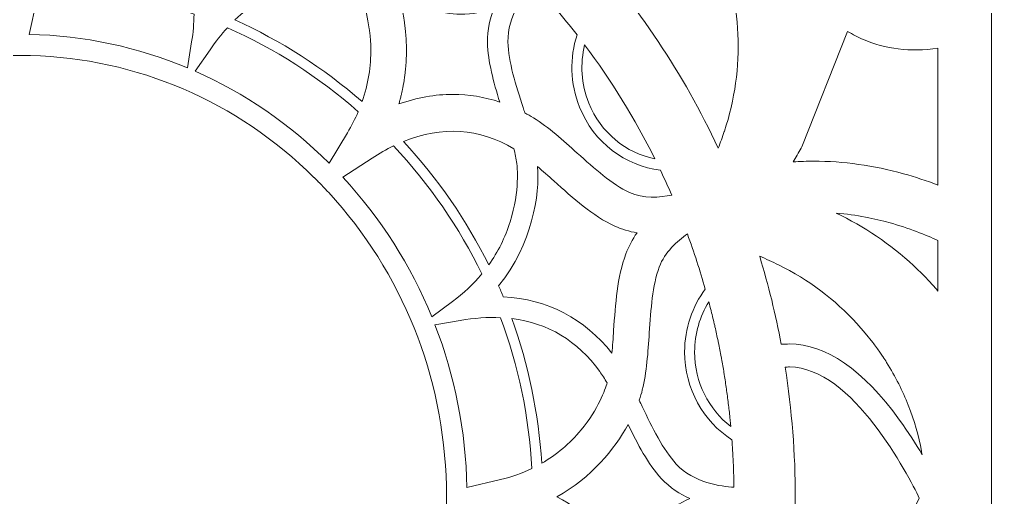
# Model space of a CAD drawing. Header units: millimetres. Extents: x -965 to 732, y -534 to 696.
# Drawn here: x 541.6 to 732, y 505 to 598.7 of the extents above; entities that cross this region are included whole.
import ezdxf

# ---------------------------------------------------------------- set-up
doc = ezdxf.new("R2010")
doc.units = ezdxf.units.MM
doc.header["$MEASUREMENT"] = 0
doc.layers.add('Layer 6', color=7, linetype='Continuous')

msp = doc.modelspace()

# ---------------------------------------------------------------- linework, layer by layer
at = {"layer": 'Layer 6', "lineweight": 0}
msp.add_lwpolyline([(351.0864273929942, 695.5072882605359), (351.0864273929942, 314.5886372062228), (732.004970811036, 314.5886372062228), (732.004970811036, 695.5072882605359), (351.0864273929942, 695.5072882605359)], dxfattribs=at)
for points, knots in [([(679.6644658022285, 576.7756976899832), (679.6644658022285, 576.7756976899832), (679.6496550512711, 576.7322126363046), (679.6496550512711, 576.7322126363046), (679.2931637201062, 575.6492195271057), (678.8943067524802, 574.5619209670427), (678.4561840730169, 573.478325094727), (671.6440997231132, 588.0601982837276), (662.7240666323916, 601.3903907988508), (651.8934466682603, 613.2033424310877), (651.8934466682603, 613.2033424310877), (660.6317897327109, 616.1179604449363), (660.6317897327109, 616.1179604449363), (666.330742817398, 618.0185586723542), (671.8161455394563, 617.8302382517601), (677.3724159826647, 615.5498131495177), (677.6035325848011, 615.0676026532516), (677.8312048262528, 614.5811728151407), (678.0507828200872, 614.0855293121945), (679.2607867296406, 611.3656898952347), (680.2599957651147, 608.3697849691563), (681.017066244251, 605.1939121971532), (681.1190193206016, 604.7494174504182), (681.2089171345493, 604.3026838692364), (681.2995038206342, 603.85474476181), (681.2995038206342, 603.85474476181), (681.3246476536519, 603.7287672696639), (681.3246476536519, 603.7287672696639), (681.3852684017538, 603.4280745816355), (681.4458891498562, 603.127295784591), (681.5089209504413, 602.8267753145951), (681.572986059231, 602.457281521835), (681.6291291384364, 602.0860655487286), (681.686994397988, 601.7059803468525), (681.686994397988, 601.7059803468525), (681.6928498111585, 601.6682645973244), (681.6928498111585, 601.6682645973244), (681.75278168712, 601.27577969697), (681.8130579991536, 600.8832947966191), (681.8791897243583, 600.4911543323367), (681.8791897243583, 600.4911543323367), (682.1526719629512, 598.1525195344714), (682.1526719629512, 598.1525195344714), (682.1526719629512, 598.1525195344714), (682.3152457874073, 595.7782356034892), (682.3152457874073, 595.7782356034892), (682.6076720097858, 589.3675914917227), (681.7159270277651, 582.9744275104479), (679.6644658022285, 576.7756976899832)], [0, 0, 0, 0, 1, 1, 1, 2, 2, 2, 3, 3, 3, 4, 4, 4, 5, 5, 5, 6, 6, 6, 7, 7, 7, 8, 8, 8, 9, 9, 9, 10, 10, 10, 11, 11, 11, 12, 12, 12, 13, 13, 13, 14, 14, 14, 15, 15, 15, 16, 16, 16, 16]), ([(608.7071912769292, 582.5861619519382), (601.1332143429271, 589.166268609533), (592.7437850161357, 594.5291382001301), (583.780180762716, 598.5813424400765), (589.843633317172, 604.4935014513296), (596.9741488126454, 606.8799267537308), (605.0561689480717, 605.6808586893648), (605.8835043852345, 605.5581533398669), (606.741494632516, 605.3721578627355), (607.6206676980263, 605.1483605270604), (608.1486020824184, 604.1225438052759), (609.4962943104598, 601.1805431239595), (610.1052572800293, 596.8457290895939), (610.1069794603709, 596.8332432821031), (610.1087016407171, 596.8208435836251), (610.1104238210588, 596.8082716671146), (610.1517561493107, 596.511798320931), (610.189471898839, 596.2087806894398), (610.2232266335781, 595.8994770996934), (610.2258099040932, 595.8763137740671), (610.2280487385433, 595.852719903359), (610.2306320090584, 595.8294704687164), (610.2638700896929, 595.5187030256764), (610.2937499186594, 595.2025107145543), (610.3184632065918, 594.8792574640239), (610.34946245278, 594.4767839176776), (610.372367451351, 594.0753436795401), (610.3876948564123, 593.6750228586205), (610.3954446679576, 593.4685334354012), (610.3954446679576, 593.2631634294031), (610.3990612466812, 593.0572767692973), (610.463212464488, 589.4702334402135), (609.8967012403956, 585.9697296734023), (608.7071912769292, 582.5861619519382)], [0, 0, 0, 0, 1, 1, 1, 2, 2, 2, 3, 3, 3, 4, 4, 4, 5, 5, 5, 6, 6, 6, 7, 7, 7, 8, 8, 8, 9, 9, 9, 10, 10, 10, 11, 11, 11, 11]), ([(651.2847420257469, 581.5167740674551), (654.098569434973, 574.5061223239094), (660.3050921214895, 569.9922876428044), (667.1323747129321, 569.1451471316909), (667.9015435089815, 567.5327557848068), (668.6486683966289, 565.9068453222235), (669.3616941134727, 564.2606992406003), (667.0081624556343, 563.7945911305487), (663.7763188224546, 563.5565858070366), (661.0542405710448, 564.8081803718945), (657.6729116840235, 566.362964786276), (654.2082292683657, 569.4845888774522), (650.8561774471902, 572.5046904373555), (648.0748561919521, 575.0108072736584), (645.199159453873, 577.6023442550122), (642.2494089610082, 579.4052948569373), (641.6926280558588, 579.7455976928713), (641.1313694818124, 580.0640288384403), (640.5668387651145, 580.3666159248468), (640.4535192984952, 580.7190601322071), (640.3401998318719, 581.0715043395637), (640.2268803652487, 581.4219680395291), (638.8143480472639, 585.7946700414553), (637.3539391157204, 590.3160823160732), (637.2616302492933, 594.2852774634475), (637.1445219859139, 599.3031943311773), (640.577516283247, 603.8659389340467), (642.1972268965914, 605.733212971814), (645.2262622670332, 602.4950833803824), (648.0912169052193, 599.1267569549601), (650.7982691331297, 595.6421833563276), (649.3646616331878, 591.1800140855348), (649.4086418137159, 586.1910298475822), (651.2847420257469, 581.5167740674551)], [0, 0, 0, 0, 1, 1, 1, 2, 2, 2, 3, 3, 3, 4, 4, 4, 5, 5, 5, 6, 6, 6, 7, 7, 7, 8, 8, 8, 9, 9, 9, 10, 10, 10, 11, 11, 11, 11]), ([(575.7706644197688, 599.6775102289063), (575.7579202852219, 597.9090893428736), (575.6065406330029, 596.1113913909987), (575.307225689248, 594.2857941175521), (575.307225689248, 594.2857941175521), (574.4717960044723, 589.1890013900714), (574.4717960044723, 589.1890013900714), (564.7261711841888, 593.2689327335538), (554.2577257463578, 595.5163780822136), (543.4643048776535, 595.7544695147456), (543.4643048776535, 595.7544695147456), (544.9789624900283, 602.5672427367862), (544.9789624900283, 602.5672427367862), (545.2066347314761, 603.5908206241277), (545.4635840387732, 604.5784910512959), (545.7463660512251, 605.5342150330875), (556.1258608742977, 605.1105586685126), (566.2251569554335, 603.1229903337336), (575.7706644197688, 599.6775102289063)], [0, 0, 0, 0, 1, 1, 1, 2, 2, 2, 3, 3, 3, 4, 4, 4, 5, 5, 5, 6, 6, 6, 6]), ([(617.3737194210416, 593.3312756619983), (617.3680362259068, 593.6360154738353), (617.3587364520517, 593.9381720151537), (617.3461645355412, 594.2380897220287), (617.3423757387851, 594.3248876113536), (617.3399646863026, 594.4125465908547), (617.3358314534776, 594.4989139350952), (617.3170596877316, 594.8823573886432), (617.2934658170204, 595.2620981544476), (617.2640165331426, 595.6368445972616), (617.2595388642457, 595.6936765486073), (617.2535112330459, 595.7492168646955), (617.248861346117, 595.8057904889889), (617.2228564229225, 596.1185384394232), (617.1934071390448, 596.4280142472056), (617.1605134944784, 596.7343901303684), (617.1479415779679, 596.8508095216077), (617.1345085712885, 596.9660233866091), (617.1210755646052, 597.0814955786626), (617.0916262807268, 597.3331061268901), (617.060024271418, 597.5822195136158), (617.0262695366789, 597.8291801749211), (617.0103393685004, 597.9461162202648), (616.995011963439, 598.0633967016767), (616.9781345960711, 598.1791272207824), (616.9350800874736, 598.4739644956403), (616.889097872296, 598.7652713007936), (616.8401879505313, 599.0529615272267), (616.8191773503391, 599.1773029480506), (616.7969612239015, 599.299922188529), (616.7749173155, 599.4228858650756), (616.7315183708376, 599.6641633312428), (616.6869138999335, 599.903804726077), (616.639726158515, 600.1397434331819), (616.6078658221539, 600.2994756600707), (616.5744555234837, 600.4561940713563), (616.5408730067803, 600.6133430277267), (616.5084960163153, 600.7651532250345), (616.4757745897848, 600.9159301141332), (616.44184763701, 601.0653292589583), (616.4018930530355, 601.2421971802669), (616.3615940329888, 601.4179456843474), (616.3197450506361, 601.5913692449717), (616.2955484168045, 601.6918584680357), (616.2703184747676, 601.7901949656657), (616.2453468597822, 601.8894786624849), (616.2036700954621, 602.0566162648504), (616.1635432934519, 602.2272843369204), (616.1201443487888, 602.3910636876178), (620.0713427115708, 601.033124486529), (624.1026224603407, 599.7864381356526), (627.9680562420032, 599.6789740821998), (630.3405318836232, 599.613531229136), (632.5834995633898, 600.1766842015566), (634.5746844768928, 601.0161610101413), (633.7576821217942, 598.9591888075063), (633.2062399757107, 596.641736827866), (633.2634163631215, 594.1854771125238), (633.3524530868964, 590.3709337600208), (634.4431098986281, 586.3973470527695), (635.6732633182048, 582.487653236272), (632.670469670751, 583.4916843767074), (629.588283509452, 583.9968859805608), (626.4597706969033, 583.9968859805608), (622.9837218909729, 583.9968859805608), (619.450496697631, 583.3756094215366), (615.9086606025686, 582.1315924501915), (615.9754811999097, 582.3641729056209), (616.0317964971508, 582.5944284175877), (616.0935366624783, 582.8258894557958), (616.1347828817105, 582.9800245965661), (616.1774929542358, 583.1345041734016), (616.2165864480409, 583.2882087690874), (616.2772071961433, 583.5275057278571), (616.3338669294533, 583.7655971603887), (616.3893211365249, 584.0036885929203), (616.4354755697387, 584.2018254414738), (616.4798217135938, 584.3994456359266), (616.5226178951351, 584.5966352852913), (616.5687723283489, 584.8108745200559), (616.6150989795985, 585.0249415367919), (616.6572923980194, 585.2379752453187), (616.709646680472, 585.5016410559597), (616.7566622038587, 585.7635846862512), (616.8028166370719, 586.0254422075229), (616.8389824242904, 586.2309844315567), (616.8753204295439, 586.4364405465745), (616.907869638042, 586.6408633533833), (616.9619461008401, 586.9801328811125), (617.0117171127745, 587.3179385555479), (617.0559771476096, 587.6538498316089), (617.0764710937011, 587.8092766076368), (617.0938651151737, 587.9634117484038), (617.1122063358349, 588.1181496522948), (617.1446694353164, 588.390340255634), (617.1744631552631, 588.6614114417482), (617.2006402964894, 588.9311909926048), (617.2151066113779, 589.0788679570805), (617.2292284901976, 589.2263727035308), (617.2418004067049, 589.3733607958769), (617.268838638104, 589.6894669979757), (617.2912269825741, 590.0033343656389), (617.3101709663558, 590.3156517709849), (617.3155097254217, 590.4048607127959), (617.3229151008989, 590.4948446357603), (617.3276510968443, 590.5837091414957), (617.3492644601608, 590.9871298870345), (617.3637307750462, 591.3869340538495), (617.3725138948, 591.7835521870253), (617.3745805112144, 591.8761193805044), (617.3744082931787, 591.9674810477422), (617.3757860374521, 592.0597038051532), (617.3802637063492, 592.3703851391733), (617.3814692325869, 592.6789137477667), (617.378541526003, 592.9850313038772), (617.3775082177976, 593.1008479319993), (617.3757860374521, 593.2161479060132), (617.3737194210416, 593.3312756619983)], [0, 0, 0, 0, 1, 1, 1, 2, 2, 2, 3, 3, 3, 4, 4, 4, 5, 5, 5, 6, 6, 6, 7, 7, 7, 8, 8, 8, 9, 9, 9, 10, 10, 10, 11, 11, 11, 12, 12, 12, 13, 13, 13, 14, 14, 14, 15, 15, 15, 16, 16, 16, 17, 17, 17, 18, 18, 18, 19, 19, 19, 20, 20, 20, 21, 21, 21, 22, 22, 22, 23, 23, 23, 24, 24, 24, 25, 25, 25, 26, 26, 26, 27, 27, 27, 28, 28, 28, 29, 29, 29, 30, 30, 30, 31, 31, 31, 32, 32, 32, 33, 33, 33, 34, 34, 34, 35, 35, 35, 36, 36, 36, 37, 37, 37, 38, 38, 38, 39, 39, 39, 39]), ([(576.0012643678, 588.5302674085683), (576.0012643678, 588.5302674085683), (578.9058937356568, 592.7378123155265), (578.9058937356568, 592.7378123155265), (579.9964644383687, 594.3174822358768), (581.1311229578827, 595.7567083491886), (582.3088359859909, 597.055060110384), (591.5551361428427, 592.9547209298263), (600.1837763193911, 587.4289330787049), (607.931693468115, 580.602382413912), (607.3338385617667, 579.2124967674462), (606.6298973462384, 577.8436217211762), (605.8159949157563, 576.4987710906986), (605.8159949157563, 576.4987710906986), (602.2216323202119, 570.5588849759166), (602.2216323202119, 570.5588849759166), (594.4795705846508, 578.2409287264923), (585.6081029796289, 584.2852650791306), (576.0012643678, 588.5302674085683)], [0, 0, 0, 0, 1, 1, 1, 2, 2, 2, 3, 3, 3, 4, 4, 4, 5, 5, 5, 6, 6, 6, 6]), ([(721.5072483073629, 566.224243159587), (719.2869272991143, 567.0787029371612), (717.0251017445826, 567.8300902211635), (714.7564735776942, 568.4602360089577), (708.8965827398774, 570.0880408699194), (702.9788266425057, 570.9134819087035), (697.1675012903853, 570.9134819087035), (695.8233395320483, 570.9134819087035), (694.4780583564857, 570.8628498065968), (693.1422491728183, 570.7718325754275), (693.6802583122217, 571.6629747943277), (694.2096565499031, 572.5652250764414), (694.7214024390637, 573.48960537598), (694.7602376058171, 573.559525897937), (694.8001921897949, 573.6281547846331), (694.8387690294959, 573.6982475246299), (694.8387690294959, 573.6982475246299), (703.7835154081461, 596.3411302488574), (703.7835154081461, 596.3411302488574), (704.8508366762181, 595.7241591406943), (705.8936168743904, 595.1876999636007), (706.9350193282854, 594.7248639962011), (711.1162148759851, 592.8664591872075), (716.0397562608772, 592.2792817989878), (721.5072483073629, 593.0321329362763), (721.5072483073629, 593.0321329362763), (721.5072483073629, 566.224243159587), (721.5072483073629, 566.224243159587)], [0, 0, 0, 0, 1, 1, 1, 2, 2, 2, 3, 3, 3, 4, 4, 4, 5, 5, 5, 6, 6, 6, 7, 7, 7, 8, 8, 8, 9, 9, 9, 9]), ([(652.2906675645604, 593.6949140415916), (657.5311331872213, 586.7069089695644), (662.1229826378968, 579.2486625546678), (666.0441720081894, 571.3741651506693), (660.4294981240745, 572.5188984251956), (655.4503733685879, 576.438322560636), (653.1005013439794, 582.2929607484064), (651.5937657611863, 586.0469694618236), (651.399632981931, 590.0271865633986), (652.2906675645604, 593.6949140415916)], [0, 0, 0, 0, 1, 1, 1, 2, 2, 2, 3, 3, 3, 3]), ([(601.4011856044216, 444.5225803681136), (601.4011856044216, 444.5225803681136), (601.3915629217498, 444.5288663263689), (601.3915629217498, 444.5288663263689), (600.9506632264834, 444.0623276712322), (600.5047907354747, 443.6010416661424), (600.0538808669586, 443.1449222020894), (600.0538808669586, 443.1449222020894), (600.0599515526718, 443.1348474470817), (600.0599515526718, 443.1348474470817), (599.8150144532738, 442.8870256956066), (599.5653413579308, 442.6459204474716), (599.317993206054, 442.4015430566883), (599.3012234749535, 442.3850101253889), (599.284453743857, 442.36839108507), (599.2676624855056, 442.3518581537706), (584.1649804332866, 427.4540509806998), (564.6000430012582, 419.0490359217983), (543.7443098743023, 418.4961299224181), (543.7143008818098, 418.4953549412651), (543.6842703620663, 418.4947521781407), (543.6542398423221, 418.4939771969878), (543.2842509227089, 418.4845913141167), (542.9148432389646, 418.4715027435016), (542.5440578109431, 418.4670250746085), (542.5440578109431, 418.4670250746085), (542.5413023223922, 418.4794247730795), (542.5413023223922, 418.4794247730795), (542.2093520611239, 418.4753776492778), (541.8785857988452, 418.4663362024714), (541.5457313928978, 418.4663362024714), (541.2284411918054, 418.4663362024714), (540.9131530253624, 418.4751193222256), (540.5967023871912, 418.4787359009459), (540.5967023871912, 418.4787359009459), (540.5939468986403, 418.4663362024714), (540.5939468986403, 418.4663362024714), (540.2011821439824, 418.4708138713646), (539.8098597153628, 418.4841607690284), (539.4179775781292, 418.4942355240401), (539.3998085755037, 418.4946660691281), (539.3816180456196, 418.495010505193), (539.3634490429947, 418.4955271592976), (518.5034104651744, 419.0444721438851), (498.9339523097504, 427.4486261126174), (483.8279981148753, 442.3478110299619), (483.8089680220777, 442.3664966866917), (483.7900025110406, 442.3852684524412), (483.7709939454971, 442.4040402181872), (483.5342587299878, 442.6379984178906), (483.2951124619958, 442.8684261478931), (483.0605945536785, 443.1054842722194), (483.0605945536785, 443.1054842722194), (483.0666652393911, 443.1155590272311), (483.0666652393911, 443.1155590272311), (482.6119235196088, 443.5750367429557), (482.1622837590948, 444.0398532177461), (481.7177459578538, 444.5099223425833), (481.7177459578538, 444.5099223425833), (481.7080371661655, 444.5036363843316), (481.7080371661655, 444.5036363843316), (481.4643271202638, 444.761274563766), (481.2272905231926, 445.023820957178), (480.987067892489, 445.284042407124), (480.9713960513589, 445.3010058835079), (480.9556596284675, 445.3179693598988), (480.939987787338, 445.3350189453025), (466.5379102262332, 460.9590695693512), (458.4123619826178, 481.2001995861198), (457.8784645487845, 502.7765360234282), (457.8776895676315, 502.8072769425713), (457.877172913527, 502.838017861707), (457.8764194596249, 502.8688448898589), (457.8668398314633, 503.2724378534268), (457.8540741696649, 503.6755141628971), (457.8498117733138, 504.0800543256543), (457.8498117733138, 504.0800543256543), (457.8615656541618, 504.0828959232213), (457.8615656541618, 504.0828959232213), (457.8581643479835, 504.404685320462), (457.8497687188081, 504.7252691914613), (457.8497687188081, 505.0479196788712), (457.8497687188081, 505.3698812941444), (457.8581643479835, 505.6897762930031), (457.861544126907, 506.0109629271269), (457.861544126907, 506.0109629271269), (457.8497687188081, 506.0137184156706), (457.8497687188081, 506.0137184156706), (457.8540311151585, 506.4197224317246), (457.8668398314633, 506.8243487035012), (457.8764625141351, 507.2294055203661), (457.877172913527, 507.2588548042443), (457.8776680403761, 507.2883040881227), (457.8783999670234, 507.3176672629846), (458.4119314375297, 528.8961564257237), (466.538706734641, 549.1393530589063), (480.9431092392124, 564.7643508821438), (480.9563915551148, 564.7788171970292), (480.9697815072847, 564.793197402905), (480.983063823187, 564.8075776087705), (481.224104489557, 565.0686601488964), (481.4619375950367, 565.3321537414938), (481.7064872038557, 565.5906530110975), (481.7064872038557, 565.5906530110975), (481.7162390500536, 565.5843670528458), (481.7162390500536, 565.5843670528458), (482.1609490693309, 566.0546083957222), (482.6107395206225, 566.519597088542), (483.0656534584373, 566.9793331313258), (483.0656534584373, 566.9793331313258), (483.0595612454732, 566.9894078863372), (483.0595612454732, 566.9894078863372), (483.295779806878, 567.2282743000221), (483.5366482552124, 567.4604242103669), (483.7751056510672, 567.6960184813964), (483.791444837079, 567.7121208676108), (483.8077409685813, 567.7282232538257), (483.8240801545931, 567.7443256400401), (498.9306371125848, 582.6458355008477), (518.5016452303224, 591.051367213857), (539.3634059884845, 591.6003983074576), (539.3815749911132, 591.6008288525459), (539.3997870482483, 591.6011732886176), (539.4179560508737, 591.6016899427151), (539.8096659700717, 591.6117646977303), (540.2008377079135, 591.6250254863776), (540.5934302445357, 591.629503155271), (540.5934302445357, 591.629503155271), (540.5961857330865, 591.617103456793), (540.5961857330865, 591.617103456793), (540.9128085892935, 591.6207200355134), (541.2282689737729, 591.629503155271), (541.5457313928978, 591.629503155271), (541.878736489626, 591.629503155271), (542.2096534426857, 591.6204617084682), (542.5417328674802, 591.6165006936757), (542.5417328674802, 591.6165006936757), (542.5444883560278, 591.6289003921466), (542.5444883560278, 591.6289003921466), (542.9176633092773, 591.624422723257), (543.2894820455041, 591.6113341526456), (543.6618604903413, 591.6017760517384), (543.6874779229566, 591.6011732886176), (543.7131168828236, 591.6006566345098), (543.7387127881841, 591.5999677623767), (564.5968784948774, 591.0483533982574), (584.1641193431138, 582.6429939032804), (599.2682437213713, 567.7434645498709), (599.284647489145, 567.7273621636562), (599.3009866751568, 567.7110875594055), (599.3173689156781, 567.6949851731908), (599.5651691398945, 567.4500911283034), (599.815272780326, 567.2086414441034), (600.0606404248082, 566.9603030385206), (600.0606404248082, 566.9603030385206), (600.0545697390957, 566.9503143925322), (600.0545697390957, 566.9503143925322), (600.5056948801544, 566.4939366014235), (600.9517611164537, 566.0323922692849), (601.3928545570107, 565.565681396116), (601.3928545570107, 565.565681396116), (601.4024772396792, 565.5718812453515), (601.4024772396792, 565.5718812453515), (601.63736111132, 565.323456730756), (601.8657006976534, 565.0701240021825), (602.0973554811492, 564.8192884351115), (602.1177417909694, 564.7972445267101), (602.138149628045, 564.7752006183088), (602.1584928833555, 564.7530706008909), (616.55540390343, 549.1308282662045), (624.6784765128018, 528.8939175912806), (625.212869073481, 507.32240325893), (625.213708636399, 507.2886485241909), (625.2142898722647, 507.2547215714161), (625.2150863806731, 507.2207946186445), (625.2246875360901, 506.8149628206301), (625.2374531978879, 506.4096476767164), (625.2416725397326, 506.0027825704933), (625.2416725397326, 506.0027825704933), (625.230026295156, 506.0000270819421), (625.230026295156, 506.0000270819421), (625.2333414923178, 505.6825431355624), (625.2416725397326, 505.3662647154237), (625.2416725397326, 505.0479196788712), (625.2416725397326, 504.728971879198), (625.2333414923178, 504.4120045869225), (625.2300047679012, 504.0938317684057), (625.2300047679012, 504.0938317684057), (625.2416725397326, 504.0909901708387), (625.2416725397326, 504.0909901708387), (625.2374316706363, 503.6842111736314), (625.2246875360901, 503.278896029718), (625.2150648534215, 502.8729781226835), (625.2142683450099, 502.8402566961536), (625.2137301636537, 502.8073630515872), (625.2129121279912, 502.7746416250537), (624.6787348398502, 481.2023523115466), (616.5554254306854, 460.9648388735055), (602.1579116474899, 445.3421659937308), (602.1379343555028, 445.3204665213941), (602.1179140090056, 445.2988531580846), (602.0979151897601, 445.2771536857514), (601.8656576431478, 445.0256292465401), (601.6366937664384, 444.7716937548423), (601.4011856044216, 444.5225803681136)], [0, 0, 0, 0, 1, 1, 1, 2, 2, 2, 3, 3, 3, 4, 4, 4, 5, 5, 5, 6, 6, 6, 7, 7, 7, 8, 8, 8, 9, 9, 9, 10, 10, 10, 11, 11, 11, 12, 12, 12, 13, 13, 13, 14, 14, 14, 15, 15, 15, 16, 16, 16, 17, 17, 17, 18, 18, 18, 19, 19, 19, 20, 20, 20, 21, 21, 21, 22, 22, 22, 23, 23, 23, 24, 24, 24, 25, 25, 25, 26, 26, 26, 27, 27, 27, 28, 28, 28, 29, 29, 29, 30, 30, 30, 31, 31, 31, 32, 32, 32, 33, 33, 33, 34, 34, 34, 35, 35, 35, 36, 36, 36, 37, 37, 37, 38, 38, 38, 39, 39, 39, 40, 40, 40, 41, 41, 41, 42, 42, 42, 43, 43, 43, 44, 44, 44, 45, 45, 45, 46, 46, 46, 47, 47, 47, 48, 48, 48, 49, 49, 49, 50, 50, 50, 51, 51, 51, 52, 52, 52, 53, 53, 53, 54, 54, 54, 55, 55, 55, 56, 56, 56, 57, 57, 57, 58, 58, 58, 59, 59, 59, 60, 60, 60, 61, 61, 61, 62, 62, 62, 63, 63, 63, 64, 64, 64, 65, 65, 65, 66, 66, 66, 67, 67, 67, 68, 68, 68, 68]), ([(638.4470069799308, 573.3148901801013), (638.682084596859, 572.3365195267879), (638.8765187576762, 571.3833788155117), (639.001032396532, 570.4668344365382), (639.0716417906266, 569.9475970628844), (639.6344503269822, 565.2163371133753), (637.696653004137, 559.0626423089066), (636.7260321623693, 555.9801978205517), (635.3236607084125, 553.154530421462), (633.5083104080131, 550.5982120281403), (629.1767685162996, 559.3231220859042), (623.5695215349191, 567.4537077070237), (616.7857670516682, 574.7618661049584), (624.3724881202133, 577.866010065646), (631.6344920849385, 577.3872439300712), (638.4470069799308, 573.3148901801013)], [0, 0, 0, 0, 1, 1, 1, 2, 2, 2, 3, 3, 3, 4, 4, 4, 5, 5, 5, 5]), ([(632.1464101921355, 548.8278967437296), (630.5071528318883, 546.8507476000271), (628.5980298117648, 545.0533079752012), (626.4163717522371, 543.4511636013647), (626.4163717522371, 543.4511636013647), (622.3416930588046, 540.4585308179417), (622.3416930588046, 540.4585308179417), (618.2379095175626, 550.4759372237309), (612.3694077780237, 559.725423414218), (604.8965228302027, 567.7910828363745), (604.8965228302027, 567.7910828363745), (610.6387887505389, 571.5097007437264), (610.6387887505389, 571.5097007437264), (612.0554543013485, 572.4271062128727), (613.4619589881296, 573.2207730243089), (614.8583028108835, 573.89862320763), (621.9475720871247, 566.361500932986), (627.7464116317543, 557.9151535458291), (632.1464101921355, 548.8278967437296)], [0, 0, 0, 0, 1, 1, 1, 2, 2, 2, 3, 3, 3, 4, 4, 4, 5, 5, 5, 6, 6, 6, 6]), ([(643.0824275933045, 569.8587325571419), (644.1188357242056, 568.9718096800825), (645.1762544552982, 568.021510566377), (646.2593336735171, 567.0454648565267), (650.0002538163224, 563.6748995966576), (653.868615304568, 560.1896371258882), (658.2116096955671, 558.192338472166), (659.5555992358684, 557.574506273823), (661.008775009968, 557.1390529738976), (662.5549485226311, 556.8896812601131), (661.632548730491, 555.5812547439095), (660.9026887007893, 554.2099686451608), (660.3750126434495, 552.7902892787479), (658.6693652309461, 548.2025730608935), (658.3163182604691, 542.9095378832374), (657.974637680257, 537.7866541235505), (657.8718235137337, 536.2394473026783), (657.7690093472073, 534.7332283739894), (657.6341626262905, 533.2931411705049), (652.2749096144137, 540.1132336590061), (645.0310746523178, 543.8660368461855), (636.3465497236131, 544.3724439762801), (636.0524013208923, 545.0815517328415), (635.7492975803813, 545.7868706926429), (635.4390467914462, 546.4890897278282), (642.1092234810254, 554.8082540965942), (643.4807679068265, 564.4075151149103), (643.0824275933045, 569.8587325571419)], [0, 0, 0, 0, 1, 1, 1, 2, 2, 2, 3, 3, 3, 4, 4, 4, 5, 5, 5, 6, 6, 6, 7, 7, 7, 8, 8, 8, 9, 9, 9, 9]), ([(721.5072483073629, 545.4942722522319), (721.4056396670768, 545.6146526582634), (721.3054087710653, 545.7336553200175), (721.2062111832657, 545.8505052563485), (721.1652232910827, 545.8999318322138), (721.1228576546255, 545.9484973179065), (721.0897917920234, 545.9846631051282), (720.617914377821, 546.5063115312682), (720.1381149340406, 547.0206406909439), (719.6617598509449, 547.5301477456582), (719.6617598509449, 547.5301477456582), (719.0445304157256, 548.1929288509699), (719.0445304157256, 548.1929288509699), (718.9959649300297, 548.2447664793182), (718.9467105721968, 548.2949680363366), (718.9019338832564, 548.3390558531394), (718.9019338832564, 548.3390558531394), (716.7936407063742, 550.4024001230497), (716.7936407063742, 550.4024001230497), (716.7936407063742, 550.4024001230497), (716.7151092826991, 550.4770566409524), (716.7151092826991, 550.4770566409524), (712.1980885679585, 554.6600604780103), (707.0326669537823, 558.1466145840337), (701.5335728979878, 560.7586455114796), (705.6784304404333, 560.4105067549766), (709.2696931113618, 559.6294979690672), (711.9114316497339, 558.8988629582087), (715.853674674729, 557.8085505825494), (719.181013207972, 556.453108542956), (721.5072483073629, 555.3803624068048), (721.5072483073629, 555.3803624068048), (721.5072483073629, 545.4942722522319), (721.5072483073629, 545.4942722522319)], [0, 0, 0, 0, 1, 1, 1, 2, 2, 2, 3, 3, 3, 4, 4, 4, 5, 5, 5, 6, 6, 6, 7, 7, 7, 8, 8, 8, 9, 9, 9, 10, 10, 10, 11, 11, 11, 11]), ([(671.8733434541257, 533.5512098950237), (671.8733434541257, 526.3011750836853), (675.5802505351403, 519.9342743526565), (681.1377265045865, 516.3466282604484), (681.207668553802, 515.4036484132001), (681.2709156269259, 514.4594630397103), (681.3231838003619, 513.5132971588264), (681.3251643077565, 513.47670082652), (681.3272309241671, 513.4400183851975), (681.329125322549, 513.4034220528911), (681.3856128378226, 512.3685638843001), (681.4319394890722, 511.332069644387), (681.4672441861211, 510.2937671151082), (681.4679330582576, 510.2755981124795), (681.4684497123583, 510.257429109854), (681.4690524754794, 510.2392601072253), (681.5046154995799, 509.1839941015626), (681.5297593325978, 508.1270059155541), (681.5435367753493, 507.0683816582163), (679.128695497272, 507.2041755783289), (673.5996355034983, 507.9240469620354), (670.2424171412933, 511.5894494967621), (667.6026591103146, 514.4712599750642), (665.5563644258083, 518.7426116637605), (663.5775792107801, 522.8731751093532), (663.3797006892788, 523.2861539557958), (663.1809610776043, 523.7008549825841), (662.9810159396886, 524.1155560093689), (663.2336597961256, 524.8340496488049), (663.4363604225889, 525.5061305279718), (663.5875678567754, 526.1143185163809), (664.4414248712328, 529.549896084236), (664.7035407195568, 533.4843031886663), (664.957045666166, 537.2936800001356), (665.2625604591562, 541.8783824023869), (665.5787527702785, 546.6192865618193), (666.906898251417, 550.1913469219171), (667.9777499891936, 553.071779655942), (670.4280681823523, 555.2742760976295), (672.4123643744828, 556.6710504654677), (673.725892849952, 553.1134564202624), (674.8964157751257, 549.512807866459), (675.9280879100808, 545.8749602172288), (673.3869677582952, 542.4560877987159), (671.8733434541257, 538.183272256726), (671.8733434541257, 533.5512098950237)], [0, 0, 0, 0, 1, 1, 1, 2, 2, 2, 3, 3, 3, 4, 4, 4, 5, 5, 5, 6, 6, 6, 7, 7, 7, 8, 8, 8, 9, 9, 9, 10, 10, 10, 11, 11, 11, 12, 12, 12, 13, 13, 13, 14, 14, 14, 15, 15, 15, 15]), ([(713.9818368590528, 520.2257533758424), (706.8292774551782, 530.1069353164377), (699.5737316667452, 535.1172745906582), (692.416005721837, 535.1172745906582), (691.8847991947896, 535.1172745906582), (691.3436040217506, 535.0990194790132), (690.798533942939, 535.0686229959423), (689.7114076009117, 540.8886453588043), (688.3063667674238, 546.6370250193633), (686.5841864236206, 552.2930097044756), (687.8513667205892, 551.775150075092), (689.0861700270955, 551.2153553543395), (690.2772299528672, 550.6183615381601), (696.1481427448886, 547.6921188069899), (701.320539189461, 543.8183324506621), (705.6284011014435, 539.1299547917113), (705.6284011014435, 539.1299547917113), (707.2692945330202, 537.2630251900163), (707.2692945330202, 537.2630251900163), (707.2692945330202, 537.2630251900163), (708.7372810580734, 535.4180533877028), (708.7372810580734, 535.4180533877028), (708.9711531487638, 535.0912696674679), (709.2105362165532, 534.7674136538164), (709.4712743206032, 534.4157444276096), (709.6948133292261, 534.1137601043238), (709.918352337853, 533.8119479990704), (710.135691497241, 533.5060887700154), (710.3085984037576, 533.2432840495511), (710.4832274906197, 532.9822876184486), (710.6578565774818, 532.7219800594831), (710.6578565774818, 532.7219800594831), (710.6998777778707, 532.6591204769342), (710.6998777778707, 532.6591204769342), (710.9592381376472, 532.2714576815453), (711.2182540613553, 531.8851726304298), (711.4476484831488, 531.5221370139535), (713.1829173975632, 528.7229050831421), (714.6088827222312, 525.8959460487913), (715.6869676174517, 523.1175525001368), (716.8670055890228, 520.0887539294956), (717.7377399708481, 517.0663274261188), (718.2764379823878, 514.1210546021542), (718.3198369270542, 513.8954489771169), (718.3591887479082, 513.6692405889553), (718.3994016589345, 513.4431183098134), (717.1682149311524, 515.5363424086898), (715.688000925657, 517.8688634663324), (713.9818368590528, 520.2257533758424)], [0, 0, 0, 0, 1, 1, 1, 2, 2, 2, 3, 3, 3, 4, 4, 4, 5, 5, 5, 6, 6, 6, 7, 7, 7, 8, 8, 8, 9, 9, 9, 10, 10, 10, 11, 11, 11, 12, 12, 12, 13, 13, 13, 14, 14, 14, 15, 15, 15, 16, 16, 16, 16]), ([(676.6182301556053, 543.3608352423322), (676.7690285719593, 542.7907074395158), (676.9175450993563, 542.2199768735824), (677.0614763215893, 541.6481268904201), (677.0665567536068, 541.6277190533484), (677.0721538397212, 541.6074834343088), (677.0772342717355, 541.5870755972297), (677.317822865766, 540.6300599801845), (677.5468728514911, 539.6700305475322), (677.7680008076353, 538.708106716502), (677.7852226110715, 538.6333640895795), (677.803736049769, 538.558793680693), (677.8208717441886, 538.4839649447543), (678.0339054527154, 537.5502848713645), (678.2362616431143, 536.6139354184397), (678.4312124580315, 535.6757776761532), (678.4523952762607, 535.5745995809559), (678.4747836207304, 535.4736798128037), (678.4956220028907, 535.3724156085934), (678.6860090398989, 534.4463131287129), (678.8660629948434, 533.5177995963496), (679.0387976833237, 532.5875638836476), (679.0595499564674, 532.4758804883539), (679.0815077558528, 532.3644554201092), (679.1020017019443, 532.2526859157922), (679.2724975559784, 531.3227946391622), (679.4329186550042, 530.3906645280783), (679.5856760515012, 529.4567261276361), (679.6036728360936, 529.3469371307174), (679.6226168198759, 529.2373203518343), (679.6403552774167, 529.1275313549187), (679.7919071476721, 528.1868764511333), (679.9338148079966, 527.244154930937), (680.0676282207119, 526.2996251213755), (680.0820084265839, 526.1981025901133), (680.0970775045936, 526.0966661678638), (680.11119938341, 525.9951436365942), (680.2444961420202, 525.0397640908712), (680.3680625816879, 524.0824901467702), (680.4828459016006, 523.1234079133072), (680.4936095287528, 523.0341989714963), (680.5047175919701, 522.9449900296887), (680.5152228920662, 522.8557810878813), (680.629920102963, 521.8830075206826), (680.7349731039362, 520.9083395551093), (680.8308985490876, 519.9318633001739), (680.8381317065284, 519.8579817634245), (680.8455370820087, 519.7841002266748), (680.852598021417, 519.7102186899255), (680.8770314550422, 519.4573165064403), (680.8952435121812, 519.20320879671), (680.9184283650592, 518.9500482861691), (676.6225356064627, 522.2853949580126), (673.8387171897253, 527.5885909996963), (673.8387171897253, 533.5512098950237), (673.8387171897253, 537.1601249144763), (674.8601208243817, 540.5258680693838), (676.6182301556053, 543.3608352423322)], [0, 0, 0, 0, 1, 1, 1, 2, 2, 2, 3, 3, 3, 4, 4, 4, 5, 5, 5, 6, 6, 6, 7, 7, 7, 8, 8, 8, 9, 9, 9, 10, 10, 10, 11, 11, 11, 12, 12, 12, 13, 13, 13, 14, 14, 14, 15, 15, 15, 16, 16, 16, 17, 17, 17, 18, 18, 18, 19, 19, 19, 19]), ([(635.8049240054893, 540.269693743243), (639.3070638436269, 530.8832942154214), (641.3964130367236, 520.9490691202403), (641.9616326255617, 510.727584343711), (640.0497541168875, 509.8131065811515), (638.0090565185031, 509.0909963629917), (635.838764849245, 508.5746005869087), (635.838764849245, 508.5746005869087), (629.2288644716999, 507.0018193879307), (629.2288644716999, 507.0018193879307), (629.0037755007664, 518.0913691667536), (626.8624164612821, 528.8494853384129), (622.9730443728404, 538.8737804655742), (622.9730443728404, 538.8737804655742), (627.9029578250075, 539.7241070103271), (627.9029578250075, 539.7241070103271), (630.6853123884542, 540.2040786721432), (633.3190427882294, 540.3829271008465), (635.8049240054893, 540.269693743243)], [0, 0, 0, 0, 1, 1, 1, 2, 2, 2, 3, 3, 3, 4, 4, 4, 5, 5, 5, 6, 6, 6, 6]), ([(643.902702091059, 511.7490956146381), (643.2758284459164, 521.5346104371312), (641.2815436077944, 531.0554261407847), (638.0065593570046, 540.0884342620571), (645.1045256439792, 539.2258802368658), (650.8790824457612, 535.7704975950629), (655.24084860251, 529.7476884967214), (655.7426919546917, 529.0549414534269), (656.222663616511, 528.2946849406543), (656.6919577601952, 527.4923211184768), (656.3070504533533, 526.1962943007511), (654.9694329803239, 522.3820092752968), (651.5856930408237, 518.2783118430707), (649.3844021253772, 515.6084156560738), (646.8137035261839, 513.4300297392053), (643.902702091059, 511.7490956146381)], [0, 0, 0, 0, 1, 1, 1, 2, 2, 2, 3, 3, 3, 4, 4, 4, 5, 5, 5, 5]), ([(691.5630097975525, 530.5983594775392), (691.8494083887248, 530.6084342325473), (692.1357208708805, 530.6179062244382), (692.416005721837, 530.6179062244382), (704.735106157113, 530.6179062244382), (715.7222723144969, 509.3226296192391), (717.8498539112296, 504.9455360574327), (716.7056372908082, 502.585115678218), (713.6415340231182, 496.6229273279789), (709.3295388783074, 490.9634982821787), (701.9685956528316, 481.301722117382), (696.069094667109, 479.2736825445241), (692.416005721837, 479.2736825445241), (692.1255600068564, 479.2736825445241), (691.8308088410113, 479.28349897248), (691.5362298932057, 479.29400427258), (692.7218649508956, 486.7441564398665), (693.3902431423252, 494.302461532739), (693.5331841108593, 501.929395512318), (693.5335285469275, 501.9436896091709), (693.5342174190685, 501.9578975970071), (693.5343896371004, 501.9721916938599), (693.5533336208827, 502.9962001262859), (693.5628056127736, 504.0215001939662), (693.5628056127736, 505.0478335698514), (693.5628056127736, 513.6635573938244), (692.8886581171926, 522.1991137227884), (691.5630097975525, 530.5983594775392)], [0, 0, 0, 0, 1, 1, 1, 2, 2, 2, 3, 3, 3, 4, 4, 4, 5, 5, 5, 6, 6, 6, 7, 7, 7, 8, 8, 8, 9, 9, 9, 9]), ([(661.0427019627396, 490.9624649739734), (660.9762258014705, 491.0970533678412), (660.9040664450666, 491.2275085288808), (660.8358681034514, 491.3608052874948), (660.7997023162297, 491.4314146815888), (660.7630198749073, 491.5015935306018), (660.726337433585, 491.5718584886273), (657.679455969331, 497.4184024287804), (652.9873756226435, 502.0323818968737), (646.8252421344885, 505.175274915295), (653.6726311814417, 509.0128954844047), (658.1583943229417, 514.5144005926779), (660.8143408491508, 519.3311667962544), (662.6806676877292, 515.4796826753801), (664.6794301947443, 511.6480897374731), (667.3395099537821, 508.7438909147049), (668.973170227911, 506.9605731686985), (670.9436889772893, 505.7194839039371), (672.9248852447969, 504.8566715516935), (670.9416223608749, 503.9996285036005), (668.9676592508088, 502.7646529790583), (667.3291768717185, 500.9858990109652), (664.7872386842658, 498.2263633370764), (662.8437581662898, 494.6231315127582), (661.0427019627396, 490.9624649739734)], [0, 0, 0, 0, 1, 1, 1, 2, 2, 2, 3, 3, 3, 4, 4, 4, 5, 5, 5, 6, 6, 6, 7, 7, 7, 8, 8, 8, 8])]:
    msp.add_open_spline(points, degree=3, knots=knots, dxfattribs=at)

doc.saveas('drawing.dxf')
